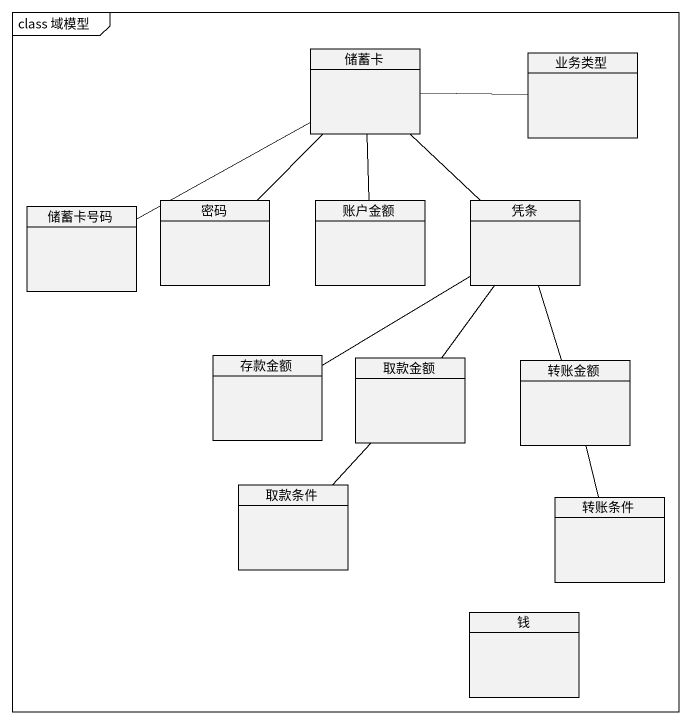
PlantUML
@startuml
mainframe class 域模型
hide circle
hide empty members
class 储蓄卡
class 业务类型
class 密码
class 账户金额
class 凭条
class 储蓄卡号码
class 存款金额
class 取款金额
class 转账金额
class 取款条件
class 转账条件
class 钱
储蓄卡 -right- 业务类型
储蓄卡 -- 密码
储蓄卡 -- 账户金额
储蓄卡 -- 凭条
凭条 -- 取款金额
储蓄卡号码 -right- 储蓄卡
存款金额 -up- 凭条
转账金额 -up- 凭条
取款条件 -up- 取款金额
转账条件 -up- 转账金额
@enduml
